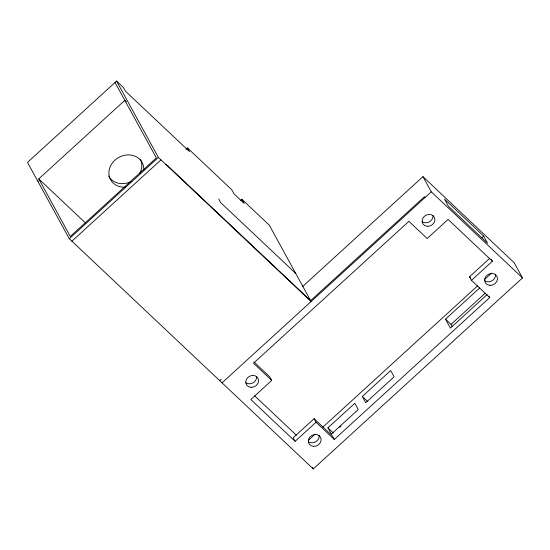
<?xml version="1.0" encoding="UTF-8"?>
<svg xmlns="http://www.w3.org/2000/svg" width="550" height="550" viewBox="0 0 550 550"><rect width="100%" height="100%" fill="white"/><g stroke="black" fill="none" stroke-linecap="round" stroke-linejoin="round"><path stroke-width="0.82" d="M185.928 149.387L187.474 147.971L189.427 151.546L125.304 91.046L123.351 87.471L116.573 81.077L27.5 162.401L69.293 238.728L313.266 468.923L522.5 277.901L514.188 262.721L422.957 176.646L302.493 286.626M126.383 101.812L124.802 100.348L156.379 157.884L70.297 236.472L38.775 178.894L124.802 100.348L115.026 82.493M69.293 238.728L158.366 157.41L116.573 81.077M71.899 241.189L160.971 159.871M240.714 200.358L241.876 199.299L269.321 225.191L311.107 301.524L158.366 157.41M219.677 380.621L221.169 379.252M222.035 382.848L431.269 191.826L422.957 176.646M253.962 361.941L269.775 376.86L271.734 380.435L250.807 399.534L295.123 441.341L316.044 422.242L314.091 418.667L293.164 437.772L295.123 441.341M481.759 237.799L483.656 236.074L444.558 199.183L448.47 206.326L487.568 243.217L483.656 236.074M316.044 422.242L334.29 439.457L489.72 297.557L471.474 280.342L469.521 276.767L489.809 258.246M471.474 280.342L492.401 261.236L491.226 259.091M308.227 440.481L315.205 434.108M322.816 427.164L477.592 285.856M484.571 279.489L491.549 273.116M487.135 294.559L450.402 328.096L445.514 319.165L479.71 287.946M327.938 427.845L354.839 403.288L358.256 409.537L331.354 434.101L327.938 427.845L333.465 433.07M362.306 396.467L390.706 370.542L394.13 376.791L365.729 402.717L362.306 396.467L367.84 401.686M452.272 326.618L451.048 324.383L485.244 293.164M339.721 427.357L340.972 426.216M431.269 191.826L522.5 277.901M492.401 261.236L448.085 219.429L427.164 238.528L408.918 221.313L253.488 363.22L271.734 380.435M469.521 276.767L470.738 277.915M445.514 319.165L451.048 324.383M187.474 147.971L231.784 189.778L234.046 193.903L244.131 203.424L241.876 199.299M295.721 273.419L220.653 202.586L218.694 199.018M314.091 418.667L332.337 435.882L334.29 439.457M38.775 178.894L85.697 223.169M37.276 180.256L38.328 181.246M254.712 395.876L296.354 435.167M488.936 296.127L489.72 297.557M424.951 197.594L424.462 196.708L310.619 300.63L165.976 164.161L166.464 165.055M312.476 467.479L313.266 468.923M495.509 274.443A6.634 5.754 -28.7 0 1 492.058 280.768A6.634 5.754 -28.7 0 1 484.791 280.706M256.596 376.427A6.634 5.754 -28.7 0 1 253.144 382.745A6.634 5.754 -28.7 0 1 245.884 382.69M432.953 215.421A6.634 5.754 -28.7 0 1 429.495 221.739A6.634 5.754 -28.7 0 1 422.235 221.684M319.151 435.449A6.634 5.754 -28.7 0 1 315.7 441.767A6.634 5.754 -28.7 0 1 308.44 441.712M140.305 159.163A17.971 15.579 -28.7 0 1 139.652 173.546M131.223 181.486A17.971 15.579 -28.7 0 1 122.581 183.645L121.976 183.645A17.971 15.579 -28.7 0 1 109.127 176.983M108.708 176.282A17.971 15.579 -28.7 0 1 108.57 176.041M125.146 187.199A17.971 15.579 -28.7 0 1 108.921 171.896A17.971 15.579 -28.7 0 1 127.524 154.914A17.971 15.579 -28.7 0 1 143.743 170.218M251.061 387.337A6.634 5.754 -28.7 0 0 258.191 378.647A6.634 5.754 -28.7 0 0 247.191 378.146A6.634 5.754 -28.7 0 0 251.061 387.337M427.419 226.332A6.634 5.754 -28.7 0 0 434.548 217.642A6.634 5.754 -28.7 0 0 423.541 217.14A6.634 5.754 -28.7 0 0 427.419 226.332M489.974 285.361A6.634 5.754 -28.7 0 0 497.104 276.664A6.634 5.754 -28.7 0 0 486.104 276.162A6.634 5.754 -28.7 0 0 489.974 285.361M313.624 446.359A6.634 5.754 -28.7 0 0 320.746 437.669A6.634 5.754 -28.7 0 0 309.746 437.168A6.634 5.754 -28.7 0 0 313.624 446.359"/></g></svg>
